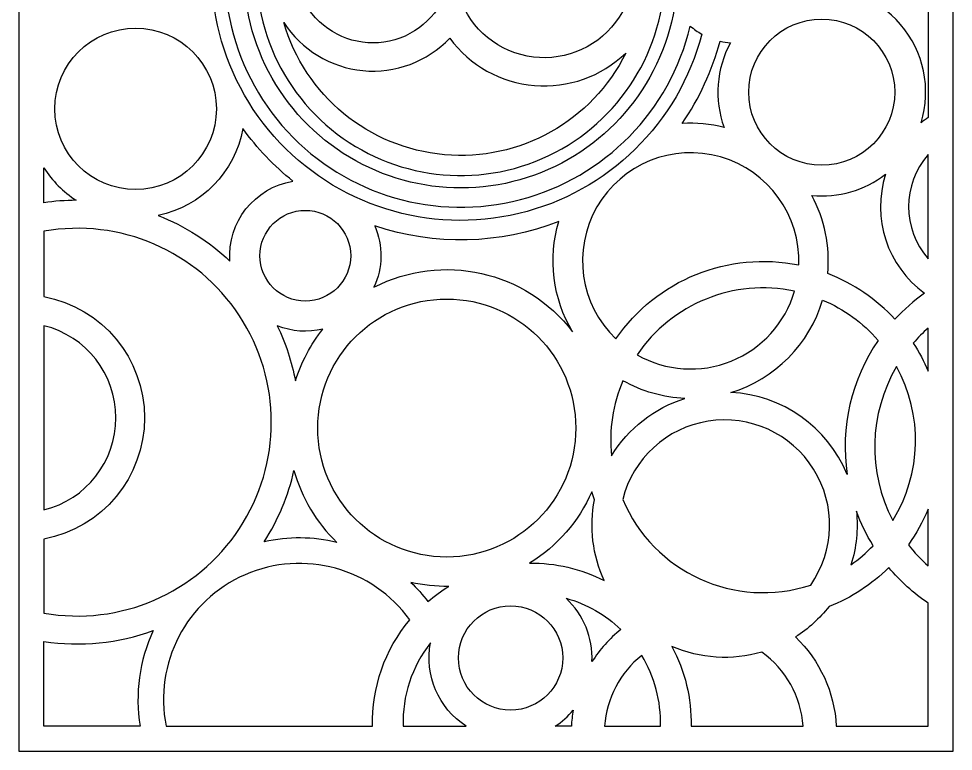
# Model space of a CAD drawing. Extents: x 21619 to 22734, y -2866 to -400.
# Drawn here: x 21619 to 22734, y -2866 to -1992 of the extents above; entities that cross this region are included whole.
import ezdxf

# ---------------------------------------------------------------- set-up
doc = ezdxf.new("R2010")
doc.units = 0
doc.layers.add('LAYER_01', color=7, linetype='CONTINUOUS')

msp = doc.modelspace()

# ---------------------------------------------------------------- linework, layer by layer
at = {"layer": 'LAYER_01'}
msp.add_lwpolyline([(21619.3, -2866.3), (22733.9, -2866.3), (22733.9, -399.8), (21619.3, -399.8)], close=True, dxfattribs=at)
for points in [[(22703.9, -2110.1, 0.020447), (22695.5, -2116.3, 0.551127), (22559, -1957.3, 0.568215), (22455.6, -1851.3, 0.021649), (22447.1, -1824.9, 0.047519), (22498, -1764.2, 0.279865), (22621, -1800.7, 0.517878), (22703.9, -1914.9)], [(22434, -2010.6, -1.052098), (21867.9, -1832.1, 0.010149), (21880.5, -1843.4, 1.051102), (22420.2, -2001.1, 0.048738)], [(22401.3, -1978.7, -1.069595), (21899.6, -1859, 0.009474), (21912.3, -1868.4, 1.133057), (22389.9, -1943.3, 0.109194)], [(22133.3, -1944.6, -1.099204), (21954.9, -1894.8, 0.112212)], [(22347, -1897.8, -1.110249), (22140.2, -1944.9, 0.128951)], [(22133.3, -2015.6, 0.452702), (22343.3, -2033.2, -0.684214), (21935.4, -1996.8, 0.484867)], [(22460.5, -2121.9, 0.076829), (22410.5, -2117.3, 0.085009), (22455.9, -2019.1, 0.035782), (22468, -2021, 0.213305)], [(21871.2, -2281.4, -0.387004), (21946.3, -2186.1, -0.067905), (21886.6, -2123.3, -0.303876), (21785.7, -2227.1, -0.096572)], [(22331.4, -2374.3, -0.3007), (22549.6, -2286.1, 1.545447)], [(22703.9, -2154.4, 0.374697), (22703.9, -2278.6)], [(21687.8, -2208.9, 0.036525), (21649.3, -2211.9), (21649.3, -2170.2, 0.106079)], [(22699.5, -2319.8, 0.052319), (22664.3, -2350.9, 0.115108), (22584.2, -2296.3, 0.147708), (22565.2, -2203.2, 0.191554), (22653.1, -2177.7, 0.322295)], [(22279.9, -2365.8, -0.210993), (22263.4, -2234.1, -0.176619), (22043.9, -2239.4, -0.212635), (22042.9, -2312.7, -0.363654)], [(21649.3, -2701.4, 1.190792), (21649.3, -2245.8), (21649.3, -2323.7, -0.829278), (21649.3, -2613.1)], [(22356.7, -2393.2, 0.484897), (22544.5, -2317.3, 0.304419)], [(22607.3, -2535.9, 0.290779), (22468.7, -2438.2, 0.251478), (22578.1, -2327.9, -0.11404), (22644.3, -2376, 0.188912)], [(21649.3, -2578.3, 0.782328), (21649.3, -2358.5)], [(21949.3, -2424.4, -0.093232), (21982.1, -2362.6, -0.154899), (21927.7, -2358.7, -0.065582)], [(22703.9, -2412.8), (22703.9, -2361.3, 0.033257), (22686.2, -2379.3, -0.044525)], [(22666.2, -2407.3, 0.258111), (22661.7, -2590.9, 0.27122)], [(22326.3, -2513.6, -0.181353), (22413.9, -2445.3, -0.118851), (22339.8, -2424.1, 0.126408)], [(22339.6, -2565.7, 0.390635), (22563.8, -2667.9, 1.201137)], [(21998.8, -2617, 0.11402), (21912.1, -2616.3, 0.087879), (21947.6, -2531.1, 0.134679)], [(22228.6, -2641.8, -0.122105), (22317.6, -2662.5, -0.157475), (22305.9, -2566.1, -0.011548), (22302.8, -2556.7, -0.152826)], [(22611.9, -2643.7, 0.047922), (22638.3, -2621, -0.050941), (22618.4, -2579.9, -0.102536)], [(22703.9, -2645), (22703.9, -2577.6, -0.056894), (22680.3, -2619.8, 0.045613)], [(22041.3, -2836.3, -0.182645), (22085.7, -2709.6, 0.807189), (21795.1, -2836.3)], [(22545.6, -2729.8, -0.191892), (22594.3, -2836.3), (22703.9, -2836.3), (22703.9, -2689.6, -0.070708), (22657, -2647.1, -0.100726), (22585.7, -2693.6, -0.086151)], [(22086.8, -2664.7, -0.040101), (22107.4, -2687.7, -0.040379), (22132.1, -2669.6, -0.060548)], [(22272.1, -2683.7, -0.124332), (22337.4, -2720.9, 0.082042), (22303, -2759.3, 0.220165)], [(21649.3, -2735.2, 0.125878), (21779.8, -2722.3, 0.152878), (21764.2, -2836.3), (21649.3, -2836.3)], [(22110.4, -2736.9, 0.175578), (22077.7, -2836.3), (22152.8, -2836.3, -0.303433)], [(22554.7, -2836.3, 0.223948), (22505.5, -2747.9, -0.175124), (22398.2, -2741.2, -0.130876), (22421.1, -2836.3)], [(22362.3, -2751.8, 0.209996), (22318.1, -2836.3), (22384.6, -2836.3, 0.145423)], [(22259.1, -2836.3, 0.074431), (22280.6, -2817.2, 0.030455), (22278.4, -2836.3)]]:
    msp.add_lwpolyline(points, format="xyb", close=True, dxfattribs=at)
for centre, radius in [((22577, -2079.9), 87.1), ((21758.7, -2099.8), 96.3), ((21961.1, -2275), 54.1), ((22129.8, -2480.6), 153.9), ((22205.9, -2754.9), 62.2)]:
    msp.add_circle(centre, radius, dxfattribs=at)

doc.saveas('drawing.dxf')
